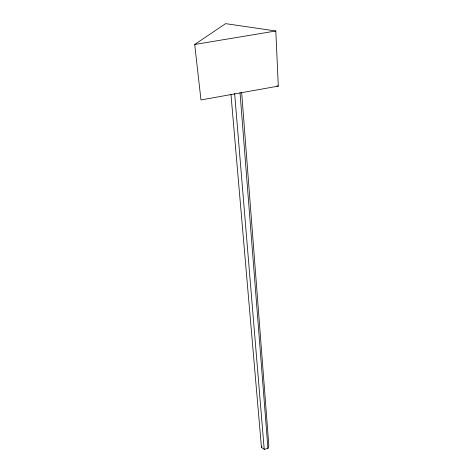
<?xml version="1.0" encoding="UTF-8"?>
<svg xmlns="http://www.w3.org/2000/svg" width="473" height="473" viewBox="0 0 473 473"><rect width="100%" height="100%" fill="white"/><g stroke="black" fill="none" stroke-linecap="round" stroke-linejoin="round"><path stroke-width="0.71" d="M230.966 94.399L261.451 447.316L264.218 449.35L267.919 448.386L268.824 445.395L241.668 92.596M261.451 447.316L261.823 446.122M194.705 44.468L225.615 23.65L275.818 30.999L278.295 86.121L200.972 99.939L194.705 44.468L275.818 30.999M276.859 85.861L278.295 86.121M234.638 93.536L264.218 449.35M240.024 92.661L267.919 448.386"/></g></svg>
